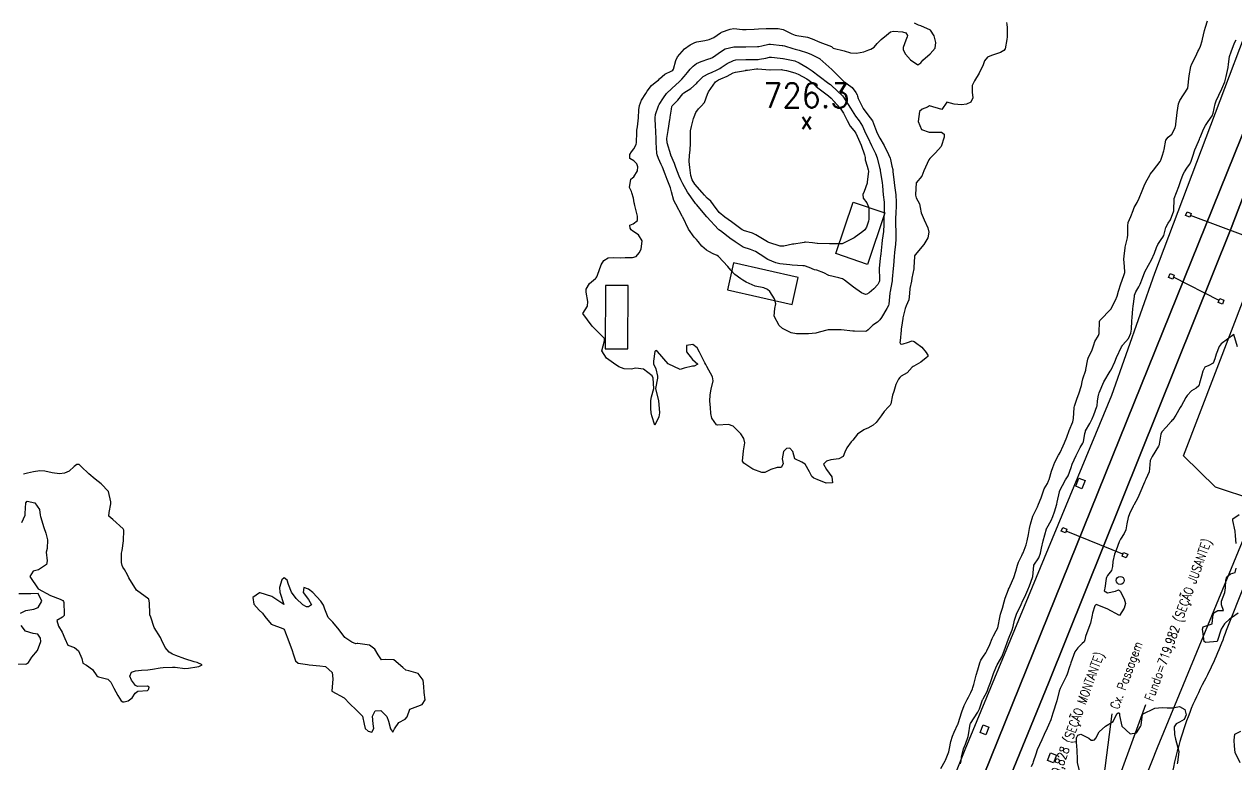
# Model space of a CAD drawing. Header units: metres. Extents: x 318500 to 325275, y 7408834 to 7428799.
# Drawn here: x 321446.4 to 321643.6, y 7415920.1 to 7416040.5 of the extents above; entities that cross this region are included whole.
import ezdxf
from ezdxf.enums import TextEntityAlignment as Align

# ---------------------------------------------------------------- set-up
doc = ezdxf.new("R2010")
doc.units = ezdxf.units.M
doc.header["$MEASUREMENT"] = 0
doc.linetypes.add('CONTINUO', pattern=[0])
for name, color, linetype in [('Armário', 45, 'Continuous'), ('Curvas de Nivel 1m', 11, 'Continuous'), ('Curvas de Nivel 5m', 15, 'Continuous'), ('Divisas', 45, 'Continuous'), ('Edificações', 30, 'Continuous'), ('Linha Férrea', 20, 'Continuous'), ('Pontos Cotados', 45, 'Continuous'), ('Postes', 20, 'Continuous'), ('Pórticos', 45, 'Continuous'), ('TEXTO', 45, 'Continuous'), ('Vias Primárias', 230, 'Continuous')]:
    doc.layers.add(name, color=color, linetype=linetype)
doc.styles.add('ROMANS', font='romans', dxfattribs={"height": 0.2})
doc.styles.add('Style-STANDARD', font='STANDARD.shx')

# ---------------------------------------------------------------- blocks, each defined once
blk = doc.blocks.new('ELVTXT_21')
at = {"layer": 'Pontos Cotados', "linetype": 'Continuous', "style": 'Style-STANDARD'}
for s, height, p in [('726.3', 4, (0, 4)), ('x', 3, (0, 0))]:
    blk.add_text(s, height=height, dxfattribs=at).set_placement(p, align=Align.MIDDLE_CENTER)

msp = doc.modelspace()

# ---------------------------------------------------------------- linework, layer by layer
at = {"layer": 'Armário'}
for points in [[(321618.04, 7415966.61), (321619.06, 7415966.21), (321618.52, 7415964.89), (321617.51, 7415965.28)], [(321602.46, 7415926.47), (321603.4, 7415926.09), (321602.88, 7415924.8), (321601.94, 7415925.18)], [(321613.43, 7415921.88), (321614.4, 7415921.49), (321613.9, 7415920.26), (321612.94, 7415920.65)]]:
    msp.add_lwpolyline(points, close=True, dxfattribs=at)
at = {"layer": 'Curvas de Nivel 1m', "flags": 128}
for points, elevation in [([(321606.23, 7416040.81), (321606.33, 7416040.48), (321606.38, 7416039.99), (321606.34, 7416038.48), (321606.32, 7416038.03), (321606.01, 7416036.49), (321605.84, 7416036.22), (321605.26, 7416035.93), (321603.83, 7416035.4), (321603.18, 7416035.17), (321602.69, 7416034.53), (321602.45, 7416033.89), (321601.79, 7416032.54), (321601.04, 7416031.28), (321600.66, 7416030.56), (321600.65, 7416029.45), (321600.76, 7416028.55), (321600.46, 7416027.83), (321599.72, 7416027.5), (321598.91, 7416027.39), (321597.72, 7416027.49), (321596.53, 7416027.81), (321595.71, 7416026.62), (321593.72, 7416027.24), (321593.37, 7416027.01), (321592.52, 7416026.67), (321592.09, 7416026.29), (321591.85, 7416024.68), (321592.39, 7416023.39), (321593.66, 7416022.92), (321593.95, 7416022.93), (321595.66, 7416022.92), (321596.11, 7416022.62), (321596.12, 7416022.15), (321595.63, 7416020.62), (321594.68, 7416019.57), (321593.78, 7416018.65), (321593.6, 7416018.42), (321592.8, 7416016.66), (321592.48, 7416015.76), (321591.55, 7416014.68), (321591.43, 7416012.77), (321591.43, 7416012.68), (321591.52, 7416012.27), (321592.09, 7416011.25), (321592.22, 7416010.67), (321592.36, 7416009.8), (321592.83, 7416008.66), (321593.45, 7416007.38), (321593.63, 7416006.65), (321593.43, 7416005.71), (321592.81, 7416004.66), (321591.39, 7416002.95), (321591.29, 7416002.78), (321591.27, 7416002.68), (321591.16, 7416000.88), (321591.14, 7416000.68), (321590.86, 7415999.17), (321590.77, 7415998.69), (321590.53, 7415997.48), (321590.45, 7415996.69), (321590.34, 7415995.65), (321589.94, 7415994.69), (321589.73, 7415994.24), (321589.39, 7415992.7), (321589.37, 7415992.59), (321589.25, 7415991.88), (321589.1, 7415990.84), (321589.08, 7415990.7), (321588.95, 7415988.95), (321588.91, 7415988.7), (321588.97, 7415988.47), (321589.2, 7415988.43), (321589.43, 7415988.47), (321590.16, 7415988.69), (321590.9, 7415988.99), (321591.2, 7415988.83), (321591.45, 7415988.68), (321592.46, 7415987.93), (321593.18, 7415987.05), (321593.35, 7415986.81), (321593.42, 7415986.65), (321593.43, 7415986.4), (321593.17, 7415986.18), (321592.33, 7415985.5), (321591.15, 7415984.85), (321591.03, 7415984.8), (321590.89, 7415984.68), (321590.06, 7415983.76), (321589.13, 7415983.21), (321588.86, 7415982.97), (321588.69, 7415982.71), (321588.22, 7415981.83), (321587.89, 7415980.72), (321587.7, 7415980.11), (321587.44, 7415978.72), (321587.31, 7415978.48), (321587.06, 7415978.24), (321586.35, 7415977.44), (321585.85, 7415976.75), (321585.03, 7415975.67), (321584.54, 7415975.25), (321583.66, 7415974.77), (321583.22, 7415974.57), (321583.02, 7415974.47), (321582.01, 7415973.79), (321581.23, 7415972.81), (321581.13, 7415972.67), (321580.99, 7415972.54), (321580.24, 7415971.55), (321579.95, 7415970.82), (321579.64, 7415970.14), (321578.95, 7415969.75), (321577.68, 7415969.58), (321576.95, 7415969.4), (321576.44, 7415968.87), (321576.93, 7415968.02), (321577.79, 7415966.85), (321577.92, 7415965.82), (321576.89, 7415965.81), (321575.42, 7415966.37), (321574.91, 7415966.6), (321574.58, 7415966.89), (321574.17, 7415967.65), (321573.48, 7415968.9), (321572.94, 7415969.19), (321571.79, 7415969.77), (321571.46, 7415970.93), (321570.97, 7415971.47), (321570.46, 7415971.45), (321569.95, 7415970.96), (321569.71, 7415969.73), (321569.89, 7415968.96), (321569.55, 7415968.34), (321568.93, 7415968.33), (321567.91, 7415968), (321566.92, 7415967.53), (321566.4, 7415967.51), (321564.93, 7415968.07), (321563.49, 7415969.04), (321563.3, 7415969.4), (321563.43, 7415971.04), (321563.65, 7415972.37), (321563.49, 7415973.04), (321563, 7415973.81), (321561.73, 7415975.06), (321561.02, 7415975.36), (321559.19, 7415975.26), (321559.02, 7415975.3), (321558.28, 7415976.36), (321558.11, 7415977.11), (321558.05, 7415978.12), (321557.98, 7415979.12), (321558.03, 7415980.17), (321558.2, 7415981.11), (321558.48, 7415982.47), (321558.4, 7415983.11), (321557.48, 7415984.79), (321557.28, 7415985.13), (321557.15, 7415985.36), (321556.29, 7415987.14), (321555.89, 7415987.85), (321555.19, 7415988.36), (321554.17, 7415988.19), (321554.16, 7415987.17), (321555.16, 7415985.91), (321555.99, 7415985.14), (321555.43, 7415984.86), (321555.15, 7415984.83), (321553.79, 7415984.52), (321553.14, 7415984.28), (321551.15, 7415985.21), (321549.44, 7415987.23), (321549.18, 7415987.4), (321548.98, 7415987.23), (321548.76, 7415985.63), (321548.8, 7415985.24), (321549.14, 7415984.43), (321549.46, 7415983.23), (321549.46, 7415982.88), (321549.1, 7415981.23), (321549.59, 7415979.22), (321549.67, 7415978.61), (321549.74, 7415977.22), (321549.65, 7415976.61), (321549.02, 7415975.23), (321548.53, 7415976.73), (321548.42, 7415977.24), (321548.34, 7415977.95), (321548.37, 7415979.24), (321548.48, 7415979.84), (321548.83, 7415981.23), (321548.75, 7415982.87), (321548.55, 7415983.24), (321547.14, 7415984.36), (321545.92, 7415984.5), (321545.14, 7415984.35), (321544.02, 7415984.42), (321543.14, 7415984.75), (321542.29, 7415985.32), (321541.16, 7415986.16), (321540.4, 7415987.35), (321540.81, 7415988.96), (321540.79, 7415989.35), (321539.22, 7415990.9), (321538.78, 7415991.37), (321537.26, 7415993.39), (321538.06, 7415994.6), (321538.07, 7415995.38), (321537.81, 7415996.88), (321537.85, 7415997.39), (321538.38, 7415998.32), (321539.34, 7415999.14), (321539.46, 7415999.24), (321539.55, 7415999.37), (321539.65, 7415999.68), (321540.28, 7416001.36), (321540.68, 7416002.04), (321541.38, 7416002.47), (321542.2, 7416002.51), (321543.38, 7416002.49), (321544.17, 7416002.52), (321545.38, 7416002.55), (321545.94, 7416002.72), (321546.47, 7416003.27), (321546.76, 7416003.91), (321546.92, 7416005.27), (321546.37, 7416006.21), (321545.44, 7416006.81), (321545.16, 7416007.02), (321545, 7416007.3), (321544.95, 7416007.79), (321545.45, 7416007.99), (321546.18, 7416008.56), (321546.16, 7416009.28), (321545.77, 7416011.01), (321545.7, 7416011.29), (321545.66, 7416011.45), (321545.51, 7416012.17), (321545.28, 7416013.06), (321545.18, 7416013.3), (321544.89, 7416013.94), (321545.08, 7416015.3), (321545.35, 7416015.5), (321545.56, 7416015.67), (321546.19, 7416016.66), (321546.26, 7416017.28), (321546.08, 7416017.78), (321545.59, 7416018.27), (321544.92, 7416018.63), (321544.94, 7416019.3), (321545.18, 7416019.72), (321545.61, 7416020.22), (321545.99, 7416020.92), (321546.04, 7416021.28), (321546.07, 7416022.87), (321546.1, 7416023.28), (321546.16, 7416023.78), (321546.32, 7416025.28), (321546.41, 7416026.57), (321546.52, 7416027.28), (321546.86, 7416028.13), (321547.52, 7416029.26), (321547.74, 7416029.61), (321548.47, 7416030.54), (321549.34, 7416031.24), (321549.59, 7416031.42), (321549.77, 7416031.61), (321550.62, 7416032.38), (321551.79, 7416032.91), (321551.96, 7416033.04), (321552.04, 7416033.21), (321552.4, 7416034.61), (321552.69, 7416035.2), (321553.83, 7416036.5), (321554.73, 7416037.17), (321555.49, 7416037.52), (321555.85, 7416037.63), (321557.12, 7416037.88), (321557.85, 7416038.02), (321558.61, 7416038.36), (321559.72, 7416039.1), (321559.8, 7416039.17), (321559.87, 7416039.23), (321561.24, 7416039.73), (321561.88, 7416039.79), (321563.29, 7416039.65), (321563.88, 7416039.64), (321565.18, 7416039.73), (321565.88, 7416039.74), (321567.1, 7416039.79), (321567.88, 7416039.83), (321569.06, 7416039.81), (321569.88, 7416039.66), (321571.32, 7416038.95), (321571.87, 7416038.73), (321572.12, 7416038.68), (321573.86, 7416038.4), (321574.63, 7416038.14), (321575.85, 7416037.6), (321577.76, 7416036.86), (321577.82, 7416036.84), (321577.84, 7416036.82), (321578.06, 7416036.64), (321579.83, 7416036.17), (321580.87, 7416035.86), (321581.83, 7416035.8), (321583.05, 7416036.01), (321583.84, 7416036.32), (321584.16, 7416036.45), (321584.69, 7416036.77), (321585.21, 7416037.4), (321585.86, 7416038), (321586.73, 7416038.75), (321587.34, 7416039.27), (321587.88, 7416039.38), (321589.3, 7416039.29), (321589.88, 7416039.11), (321590.12, 7416038.7), (321590.09, 7416038.48), (321589.86, 7416037.93), (321589.45, 7416036.71), (321589.45, 7416036.32), (321589.83, 7416035.66), (321590.64, 7416034.69), (321591.81, 7416033.91), (321592.28, 7416034.21), (321592.65, 7416034.67), (321593.83, 7416035.68), (321594.65, 7416036.64), (321594.77, 7416037.56), (321594.5, 7416038.64), (321593.88, 7416039.57), (321592.3, 7416040.26), (321591.9, 7416040.38), (321591.29, 7416040.69)], 722), ([(321595.54, 7415919.34), (321596.24, 7415920.59), (321596.3, 7415920.7), (321596.86, 7415922.04), (321596.98, 7415922.58), (321597.21, 7415923.71), (321597.48, 7415924.58), (321597.71, 7415925.23), (321598.34, 7415926.57), (321598.36, 7415926.59), (321598.38, 7415926.66), (321599, 7415928.56), (321599.37, 7415929.6), (321599.84, 7415930.55), (321600.05, 7415930.93), (321600.45, 7415931.71), (321600.7, 7415932.29), (321600.79, 7415932.54), (321600.92, 7415932.99), (321601.32, 7415934.53), (321601.6, 7415935.41), (321601.93, 7415936.52), (321602.08, 7415936.96), (321602.53, 7415937.64), (321602.87, 7415938.17), (321603.04, 7415938.5), (321603.52, 7415939.53), (321603.94, 7415940.5), (321604.13, 7415940.93), (321604.58, 7415941.73), (321604.83, 7415942.24), (321604.9, 7415942.49), (321605.17, 7415943.93), (321605.29, 7415944.48), (321605.59, 7415945.43), (321605.87, 7415946.47), (321606.04, 7415947.08), (321606.57, 7415948.46), (321606.6, 7415948.53), (321606.67, 7415948.7), (321607.22, 7415949.92), (321607.42, 7415950.45), (321607.75, 7415951.48), (321608.05, 7415952.44), (321608.23, 7415952.94), (321608.74, 7415954.02), (321608.88, 7415954.3), (321608.94, 7415954.43), (321609.44, 7415955.75), (321609.62, 7415956.42), (321609.81, 7415957.44), (321609.98, 7415958.42), (321610.13, 7415959.1), (321610.54, 7415960.41), (321610.62, 7415960.63), (321610.84, 7415961.05), (321611.3, 7415961.96), (321611.48, 7415962.4), (321611.88, 7415963.41), (321612.2, 7415964.39), (321612.38, 7415964.89), (321612.9, 7415965.72), (321613.11, 7415966.17), (321613.17, 7415966.38), (321613.57, 7415967.73), (321613.8, 7415968.37), (321614.11, 7415969.21), (321614.74, 7415970.36), (321614.83, 7415970.5), (321614.97, 7415970.76), (321615.47, 7415971.87), (321615.68, 7415972.35), (321616.05, 7415973.3), (321616.44, 7415974.34), (321617.03, 7415975.76), (321617.17, 7415976.33), (321617.28, 7415978.11), (321617.31, 7415978.33), (321617.77, 7415979.64), (321618.04, 7415980.32), (321618.48, 7415981.67), (321618.59, 7415982.31), (321618.65, 7415982.78), (321619.15, 7415984.17), (321619.18, 7415984.27), (321619.18, 7415984.3), (321619.5, 7415985.98), (321619.62, 7415986.3), (321620.16, 7415987.32), (321620.45, 7415988.29), (321620.62, 7415988.87), (321621.22, 7415989.85), (321621.33, 7415990.18), (321621.33, 7415990.28), (321621.39, 7415992.14), (321621.44, 7415992.28), (321623.28, 7415994.2), (321623.31, 7415994.25), (321623.98, 7415995.56), (321624.25, 7415996.24), (321624.49, 7415997.07), (321624.87, 7415998.23), (321625.35, 7415999.6), (321625.49, 7416000.09), (321625.51, 7416000.22), (321625.38, 7416001.76), (321625.33, 7416002.16), (321625.33, 7416002.22), (321625.4, 7416002.78), (321625.56, 7416004.07), (321625.59, 7416004.22), (321625.94, 7416005.71), (321625.99, 7416006.21), (321625.98, 7416007.69), (321626.08, 7416008.21), (321626.49, 7416009.21), (321626.87, 7416010.21), (321627.04, 7416010.67), (321627.51, 7416011.51), (321627.87, 7416012.19), (321628.35, 7416013.38), (321628.67, 7416014.18), (321628.95, 7416014.79), (321629.58, 7416015.96), (321629.65, 7416016.1), (321629.68, 7416016.17), (321630.19, 7416016.76), (321631.26, 7416018.15), (321631.38, 7416018.36), (321631.61, 7416019.03), (321631.86, 7416019.91), (321631.89, 7416020.14), (321632.18, 7416021.61), (321632.57, 7416022.13), (321633.16, 7416022.63), (321633.68, 7416023.62), (321633.81, 7416024.12), (321633.82, 7416024.26), (321634.01, 7416026.12), (321634.27, 7416027.57), (321634.49, 7416028.11), (321635.76, 7416030.09), (321636.01, 7416032.09), (321636.26, 7416033.64), (321636.41, 7416034.08), (321637.07, 7416035.31), (321637.42, 7416036.07), (321637.57, 7416036.34), (321637.85, 7416036.94), (321638.11, 7416037.82), (321638.16, 7416038.06), (321638.46, 7416039.49), (321638.64, 7416040.05), (321638.95, 7416041.09)], 722), ([(321598.75, 7415920.1), (321598.86, 7415920.56), (321598.92, 7415921.18), (321599.25, 7415922.56), (321599.56, 7415923.32), (321600.02, 7415924.54), (321600.08, 7415924.82), (321600.34, 7415926.54), (321600.38, 7415926.68), (321601.57, 7415928.52), (321601.86, 7415929.06), (321602.36, 7415930.51), (321602.38, 7415930.56), (321602.43, 7415930.68), (321603.08, 7415931.88), (321603.32, 7415932.5), (321603.62, 7415933.35), (321604.03, 7415934.49), (321604.15, 7415934.83), (321604.5, 7415935.71), (321604.75, 7415936.24), (321604.88, 7415936.48), (321605.47, 7415937.53), (321605.86, 7415938.47), (321606.56, 7415940.46), (321607.15, 7415941.89), (321607.32, 7415942.45), (321607.57, 7415943.48), (321607.89, 7415944.44), (321608.64, 7415946.04), (321608.76, 7415946.31), (321608.8, 7415946.43), (321609.39, 7415947.69), (321609.72, 7415948.42), (321610, 7415949.1), (321610.48, 7415950.41), (321610.52, 7415950.6), (321610.7, 7415952.41), (321610.7, 7415952.43), (321610.72, 7415952.46), (321611.5, 7415953.63), (321611.79, 7415954.39), (321611.96, 7415955.2), (321612.21, 7415956.39), (321612.76, 7415958.34), (321612.77, 7415958.38), (321612.78, 7415958.4), (321612.8, 7415958.45), (321613.5, 7415959.7), (321613.79, 7415960.37), (321614.06, 7415961.14), (321614.44, 7415962.36), (321614.52, 7415962.7), (321614.86, 7415964.36), (321614.86, 7415964.38), (321614.88, 7415964.48), (321615.88, 7415966.35), (321616.27, 7415966.99), (321616.76, 7415968.33), (321616.95, 7415968.91), (321617.59, 7415970.32), (321618.25, 7415971.58), (321618.66, 7415972.3), (321618.76, 7415972.54), (321619.01, 7415973.87), (321619.09, 7415974.22), (321619.13, 7415974.3), (321619.8, 7415975.53), (321620.17, 7415976.29), (321620.44, 7415976.9), (321620.97, 7415978.28), (321620.99, 7415978.37), (321621.08, 7415979.15), (321621.23, 7415980.15), (321621.26, 7415980.28), (321621.34, 7415980.51), (321622.1, 7415982.27), (321623.15, 7415984.03), (321623.29, 7415984.25), (321623.89, 7415985.52), (321624.18, 7415986.23), (321624.98, 7415987.99), (321625.11, 7415988.22), (321625.21, 7415988.34), (321626.11, 7415989.32), (321626.49, 7415990.21), (321626.58, 7415990.87), (321626.65, 7415992.21), (321626.68, 7415992.79), (321626.81, 7415994.2), (321626.87, 7415994.62), (321627.06, 7415996.2), (321627.1, 7415996.42), (321627.32, 7415996.96), (321627.78, 7415997.74), (321628.01, 7415998.19), (321628.39, 7415999.15), (321628.77, 7416000.18), (321629.38, 7416001.31), (321629.87, 7416002.16), (321630.32, 7416003.24), (321630.66, 7416004.15), (321630.91, 7416004.67), (321631.44, 7416005.48), (321631.72, 7416005.86), (321631.85, 7416006.14), (321632.18, 7416007.41), (321632.57, 7416008.13), (321632.92, 7416008.69), (321633.5, 7416010.12), (321633.53, 7416012.12), (321634.28, 7416014.11), (321634.62, 7416015.05), (321635.01, 7416016.1), (321635.22, 7416016.47), (321635.59, 7416017.06), (321636.02, 7416017.67), (321636.27, 7416018.08), (321636.58, 7416019.04), (321636.93, 7416020.07), (321637.13, 7416020.57), (321637.66, 7416021.81), (321637.73, 7416021.99), (321637.76, 7416022.06), (321638.3, 7416023.43), (321638.62, 7416024.05), (321639.06, 7416024.68), (321639.71, 7416025.61), (321639.88, 7416026.04), (321640.2, 7416027.56), (321640.37, 7416028.03), (321640.84, 7416028.94), (321641.32, 7416030.02), (321641.78, 7416031.16), (321642.03, 7416032.01), (321642.33, 7416033.49), (321642.38, 7416034), (321642.57, 7416035.27), (321642.81, 7416036), (321643.37, 7416037.5), (321643.62, 7416037.99)], 723), ([(321643.86, 7415987.97), (321643.23, 7415989.98), (321643.23, 7415989.98), (321641.21, 7415988.48), (321640.87, 7415988.02), (321640.4, 7415986.82), (321640.18, 7415986.02), (321639.88, 7415985.32), (321639.16, 7415984.97), (321638.53, 7415984.68), (321638.2, 7415984.05), (321637.97, 7415983.22), (321637.69, 7415982.05), (321637.54, 7415981.64), (321637.12, 7415981.27), (321636.35, 7415980.83), (321635.66, 7415980.08), (321635.45, 7415979.73), (321635.08, 7415979.06), (321634.72, 7415978.45), (321634.52, 7415978.1), (321633.81, 7415976.86), (321633.3, 7415976.12), (321633.18, 7415975.99), (321633.05, 7415975.84), (321632.24, 7415974.92), (321631.56, 7415974.13), (321631.39, 7415973.76), (321631.1, 7415972.14), (321631.08, 7415972.05), (321630.99, 7415971.83), (321629.96, 7415970.16), (321629.66, 7415969.46), (321629.51, 7415968.16), (321629.45, 7415967.64), (321628.91, 7415966.43), (321628.83, 7415966.25), (321628.8, 7415966.17), (321628.72, 7415965.98), (321627.95, 7415964.18), (321627.63, 7415963.43), (321626.96, 7415962.2), (321626.92, 7415962.14), (321626.86, 7415962.03), (321626.26, 7415960.79), (321626.05, 7415960.21), (321625.85, 7415959.18), (321625.65, 7415958.21), (321625.43, 7415957.59), (321624.79, 7415956.66), (321624.65, 7415956.35), (321624.61, 7415956.22), (321624.12, 7415954.87), (321623.85, 7415954.23), (321623.56, 7415953.06), (321623.5, 7415952.24), (321623.36, 7415951.6), (321622.71, 7415950.74), (321622.51, 7415950.44), (321622.46, 7415950.25), (321622.24, 7415948.69), (321622.17, 7415948.26), (321622.67, 7415947.92), (321623.98, 7415948.23), (321624.46, 7415948.44), (321624.67, 7415948.33), (321624.77, 7415948.22), (321625.38, 7415946.94), (321625.61, 7415946.21), (321625.41, 7415945.43), (321624.62, 7415944.22), (321622.64, 7415945.35), (321620.87, 7415946.04), (321620.64, 7415945.82), (321620.27, 7415944.63), (321620.19, 7415944.28), (321619.9, 7415942.98), (321619.65, 7415942.28), (321619.09, 7415940.81), (321619, 7415940.29), (321618.88, 7415939.98), (321618.56, 7415939.7), (321617.86, 7415939), (321617.38, 7415938.32), (321616.72, 7415936.54), (321616.66, 7415936.33), (321616.51, 7415935.91), (321616.11, 7415934.72), (321615.95, 7415934.34), (321615.46, 7415933.35), (321614.98, 7415932.34), (321614.85, 7415931.95), (321614.43, 7415930.35), (321613.77, 7415928.36), (321613.47, 7415927.28), (321613.1, 7415926.37), (321612.86, 7415925.89), (321612.36, 7415924.88), (321612.23, 7415924.5), (321612.18, 7415924.38), (321611.98, 7415924.02), (321611.25, 7415922.4), (321611.03, 7415921.69), (321610.61, 7415920.41), (321610.51, 7415920.19), (321610.29, 7415919.59)], 723), ([(321445.98, 7415959.4), (321446.5, 7415960.59), (321446.52, 7415960.88), (321446.59, 7415962.59), (321446.83, 7415962.86), (321448.07, 7415962.58), (321448.81, 7415961.51), (321448.94, 7415960.57), (321448.98, 7415960.38), (321449.55, 7415958.56), (321449.86, 7415957.65), (321450.16, 7415956.55), (321450.1, 7415955.18), (321449.92, 7415954.55), (321450.08, 7415953.17), (321449.96, 7415952.55), (321448.68, 7415951.69), (321447.78, 7415951.48), (321447.27, 7415950.58), (321448.64, 7415948.57), (321450.62, 7415947.51), (321452.21, 7415946.92), (321452.61, 7415946.67), (321452.73, 7415946.51), (321452.78, 7415946.34), (321452.87, 7415944.51), (321452.86, 7415944.23), (321452.58, 7415943.95), (321451.68, 7415943.41), (321451.94, 7415942.52), (321452.54, 7415941.51), (321452.94, 7415940.5), (321453.43, 7415939.41), (321454.52, 7415939.04), (321455.18, 7415938.47), (321455.71, 7415937.25), (321455.9, 7415936.47), (321456.48, 7415936.14), (321457.49, 7415935.47), (321458.18, 7415934.43), (321458.31, 7415934.29), (321458.45, 7415934.26), (321459.94, 7415933.9), (321460.44, 7415933.42), (321460.95, 7415932.39), (321461.57, 7415931.23), (321462.12, 7415930.38), (321462.4, 7415930.2), (321462.6, 7415930.17), (321463.29, 7415930.37), (321463.94, 7415930.82), (321464.42, 7415931.61), (321464.85, 7415931.92), (321466.43, 7415932.03), (321466.57, 7415932.18), (321466.64, 7415932.32), (321466.68, 7415932.56), (321466.43, 7415932.73), (321464.79, 7415932.7), (321464.44, 7415932.87), (321463.8, 7415933.72), (321463.53, 7415934.36), (321463.81, 7415935.01), (321464.46, 7415935.26), (321465.45, 7415935.36), (321466.47, 7415935.42), (321467.25, 7415935.53), (321468.47, 7415935.73), (321468.98, 7415935.78), (321470.47, 7415935.86), (321470.91, 7415935.82), (321472.47, 7415935.61), (321473.07, 7415935.65), (321474.47, 7415935.88), (321474.77, 7415935.92), (321475.32, 7415936.21), (321474.49, 7415936.57), (321474.03, 7415936.69), (321472.49, 7415937.19), (321471.01, 7415937.76), (321470.51, 7415937.94), (321469.94, 7415938.28), (321469.28, 7415939.05), (321468.72, 7415940.3), (321468.54, 7415940.66), (321467.49, 7415942.32), (321466.94, 7415943.97), (321466.79, 7415944.33), (321466.77, 7415944.5), (321466.76, 7415946.33), (321466.62, 7415946.88), (321464.64, 7415948.35), (321463.4, 7415950.37), (321463.16, 7415950.86), (321462.68, 7415951.74), (321462.4, 7415952.1), (321462.27, 7415952.39), (321462.21, 7415952.88), (321462.18, 7415954.39), (321462.28, 7415954.83), (321462.53, 7415956.38), (321462.54, 7415958.15), (321462.45, 7415958.38), (321460.79, 7415959.85), (321460.12, 7415960.42), (321460.2, 7415961.03), (321460.44, 7415962.41), (321460.47, 7415962.78), (321460.05, 7415964.42), (321458.87, 7415965.69), (321457.92, 7415966.44), (321456.89, 7415967.29), (321455.61, 7415968.48), (321455.28, 7415968.85), (321454.91, 7415968.81), (321454.5, 7415968.49), (321453.66, 7415967.74), (321452.89, 7415967.4), (321452.09, 7415967.32), (321450.89, 7415967.49), (321449.71, 7415967.75), (321448.9, 7415967.81), (321447.85, 7415967.63), (321446.89, 7415967.41), (321446.24, 7415967.25)], 721), ([(321643.66, 7415955.97), (321643.55, 7415957.22), (321643.48, 7415957.97), (321643.07, 7415959.74), (321643.08, 7415959.98), (321644.12, 7415960.69)], 723), ([(321643.96, 7415944.64), (321643.04, 7415943.98), (321642.79, 7415943.81), (321642.62, 7415943.69), (321641.73, 7415942.87), (321641.21, 7415942), (321640.57, 7415940.01), (321638.72, 7415939.87), (321638.57, 7415939.93), (321638.45, 7415940.03), (321638.19, 7415941.65), (321638.16, 7415942.04), (321638.26, 7415942.38), (321638.6, 7415942.52), (321639.71, 7415942.91), (321639.84, 7415944.02), (321639.99, 7415944.66), (321640.64, 7415945.05), (321641.59, 7415945.04), (321641.23, 7415946), (321641.26, 7415946.6), (321641.79, 7415947.99), (321641.92, 7415948.75), (321641.95, 7415949.99), (321642.13, 7415950.56), (321642.72, 7415951.03), (321643.46, 7415951.23), (321643.62, 7415951.97)], 723), ([(321445.76, 7415944.6), (321446.59, 7415945.07), (321447.89, 7415945.29), (321448.6, 7415945.54), (321449.21, 7415946.56), (321448.63, 7415947.84), (321447.43, 7415947.78), (321446.63, 7415947.78), (321445.46, 7415947.77)], 721), ([(321444.69, 7415936.4), (321446.48, 7415936.33), (321446.71, 7415936.36), (321447.02, 7415936.58), (321447.59, 7415937.47), (321448.51, 7415938.56), (321449.08, 7415940), (321449.02, 7415940.56), (321448.54, 7415941.21), (321447.78, 7415941.33), (321446.55, 7415941.69), (321445.86, 7415942.6)], 721), ([(321618.27, 7415918.3), (321617.8, 7415920.31), (321617.79, 7415920.82), (321617.78, 7415922.31), (321617.65, 7415923.62), (321617.65, 7415924.31), (321617.88, 7415924.78), (321618.36, 7415924.94), (321619.63, 7415924.28), (321620.01, 7415923.94), (321620.35, 7415923.93), (321620.6, 7415924.02), (321620.78, 7415924.27), (321621.35, 7415925.28), (321622.38, 7415926.25), (321623.64, 7415926.99), (321624.19, 7415928.22), (321624.41, 7415928.38), (321624.59, 7415928.4), (321624.66, 7415928.22), (321624.63, 7415927.99), (321625.04, 7415926.21), (321626.36, 7415925), (321627.39, 7415925.16), (321628.09, 7415926.17), (321628.16, 7415926.4), (321628.41, 7415928.17), (321630.42, 7415929.15), (321631.57, 7415929.27), (321632.42, 7415929.19), (321633.3, 7415929.22), (321634.42, 7415929.45), (321635.29, 7415928.95), (321635.47, 7415928.07), (321635.18, 7415927.3), (321634.39, 7415926.86), (321633.87, 7415926.61), (321633.53, 7415926.1), (321633.6, 7415924.86), (321633.77, 7415924.1), (321634.33, 7415922.09), (321634.06, 7415920.33), (321634.04, 7415920.09)], 723), ([(321644.3, 7415920.26), (321643.47, 7415921.96), (321643.35, 7415922.97), (321643.32, 7415923.97), (321643.41, 7415924.92), (321644.37, 7415925.4)], 723)]:
    msp.add_lwpolyline(points, dxfattribs=dict(at, elevation=elevation))
for points, elevation in [([(321569.84, 7416037.05), (321570.13, 7416036.97), (321571.47, 7416036.57), (321571.84, 7416036.47), (321572.5, 7416036.27), (321573.83, 7416035.87), (321574.51, 7416035.6), (321575.82, 7416034.92), (321575.84, 7416034.91), (321575.87, 7416034.89), (321577.79, 7416033.16), (321578.1, 7416032.86), (321579.77, 7416031.21), (321580.33, 7416030.83), (321581.15, 7416030.22), (321581.75, 7416029.4), (321581.95, 7416029.01), (321582, 7416028.81), (321582.1, 7416028.44), (321582.92, 7416026.79), (321583.69, 7416025.77), (321584.46, 7416024.77), (321584.94, 7416023.5), (321585.21, 7416022.76), (321585.65, 7416021.96), (321586.34, 7416020.75), (321587.06, 7416019.28), (321587.3, 7416018.73), (321587.37, 7416018.51), (321587.59, 7416017.41), (321587.72, 7416016.87), (321587.74, 7416016.73), (321587.75, 7416016.55), (321587.94, 7416014.72), (321588, 7416014.27), (321588.24, 7416012.72), (321588.31, 7416011.52), (321588.3, 7416010.72), (321588.26, 7416009.95), (321588.18, 7416008.72), (321588.19, 7416007.98), (321588.24, 7416006.72), (321588.23, 7416005.52), (321588.19, 7416004.72), (321588.04, 7416003.36), (321587.96, 7416002.72), (321587.85, 7416001.21), (321587.81, 7416000.72), (321587.64, 7415999.03), (321587.62, 7415998.73), (321587.59, 7415998.48), (321587.31, 7415996.98), (321587.27, 7415996.77), (321587.27, 7415996.73), (321587.1, 7415994.91), (321587.05, 7415994.73), (321586.77, 7415994.24), (321585.92, 7415992.75), (321585.64, 7415992.37), (321585.25, 7415992.03), (321584.51, 7415991.5), (321583.71, 7415990.78), (321583.44, 7415990.56), (321583.23, 7415990.5), (321581.49, 7415990.54), (321581.23, 7415990.55), (321579.33, 7415990.74), (321579.23, 7415990.74), (321577.35, 7415990.74), (321577.23, 7415990.73), (321575.75, 7415990.36), (321575.22, 7415990.21), (321574.04, 7415990.08), (321573.22, 7415990.09), (321572.04, 7415990.11), (321571.22, 7415990.26), (321569.79, 7415990.96), (321569.24, 7415991.44), (321568.45, 7415992.98), (321568.52, 7415994.23), (321568.7, 7415994.98), (321568.47, 7415995.81), (321567.71, 7415996.99), (321567.32, 7415997.35), (321566.73, 7415997.59), (321565.32, 7415997.88), (321563.87, 7415998.51), (321563.34, 7415998.85), (321563, 7415999.06), (321562.02, 7415999.75), (321561.35, 7416000.49), (321560.88, 7416001.08), (321559.38, 7416002.67), (321559.13, 7416002.84), (321558.48, 7416003.11), (321557.77, 7416003.5), (321557.4, 7416003.75), (321556.67, 7416004.4), (321556.06, 7416005.15), (321555.76, 7416005.49), (321555.43, 7416005.82), (321554.46, 7416007.17), (321553.56, 7416009.09), (321553.52, 7416009.18), (321553.47, 7416009.28), (321552.41, 7416011.2), (321552.12, 7416011.82), (321551.74, 7416013.21), (321551.53, 7416013.9), (321551.02, 7416015.22), (321550.7, 7416016.08), (321550.24, 7416017.23), (321550.04, 7416017.69), (321549.59, 7416018.67), (321549.36, 7416019.24), (321549.31, 7416019.54), (321549.23, 7416021.24), (321549.22, 7416021.66), (321549.15, 7416023.25), (321549.12, 7416023.79), (321549.04, 7416025.25), (321549.1, 7416025.83), (321549.6, 7416027.24), (321549.64, 7416027.31), (321549.71, 7416027.42), (321550.42, 7416028.54), (321550.92, 7416029.22), (321551.75, 7416030.06), (321553.04, 7416031.19), (321553.4, 7416031.55), (321553.77, 7416032.01), (321554.31, 7416032.65), (321554.76, 7416033.17), (321555.25, 7416033.71), (321555.8, 7416034.1), (321556.54, 7416034.42), (321557.82, 7416034.86), (321558.01, 7416034.94), (321558.37, 7416035.12), (321559.83, 7416036.12), (321560.45, 7416036.48), (321561.84, 7416036.82), (321563.62, 7416036.84), (321563.84, 7416036.84), (321565.7, 7416036.89), (321565.84, 7416036.9), (321565.95, 7416036.91), (321566.41, 7416037.01), (321567.57, 7416037.27), (321567.84, 7416037.28), (321569.74, 7416037.07)], 723), ([(321567.68, 7416035.14), (321567.82, 7416035.16), (321567.98, 7416035.15), (321569.43, 7416034.98), (321569.82, 7416034.93), (321569.87, 7416034.92), (321571.81, 7416034.53), (321572.49, 7416034.25), (321573.8, 7416033.46), (321574.59, 7416032.91), (321575.78, 7416032.04), (321577.34, 7416030.87), (321577.58, 7416030.69), (321577.76, 7416030.54), (321579.55, 7416028.84), (321579.74, 7416028.61), (321580.86, 7416026.82), (321581.69, 7416025.54), (321582.25, 7416024.8), (321582.81, 7416023.93), (321583.32, 7416022.79), (321583.65, 7416022.05), (321584.3, 7416020.77), (321584.92, 7416019.45), (321585.18, 7416018.76), (321585.58, 7416017.2), (321585.66, 7416016.84), (321585.68, 7416016.76), (321585.7, 7416016.64), (321586.02, 7416014.75), (321586.08, 7416014.21), (321586.19, 7416012.75), (321586.32, 7416011.56), (321586.35, 7416010.75), (321586.31, 7416009.93), (321586.29, 7416008.75), (321586.29, 7416007.92), (321586.21, 7416006.75), (321586.01, 7416005.33), (321585.93, 7416004.75), (321585.77, 7416003.13), (321585.74, 7416002.75), (321585.7, 7416002.44), (321585.52, 7416000.76), (321585.58, 7415999), (321585.58, 7415998.76), (321585.53, 7415998.56), (321585.33, 7415998.14), (321584.66, 7415997.42), (321583.87, 7415996.77), (321583.54, 7415996.55), (321583.31, 7415996.52), (321582.64, 7415996.79), (321581.32, 7415997.73), (321579.87, 7415998.83), (321579.54, 7415999.04), (321579.34, 7415999.13), (321578.97, 7415999.22), (321577.35, 7415999.58), (321576.49, 7416000.01), (321575.36, 7416000.47), (321575.02, 7416000.55), (321574.13, 7416000.91), (321573.36, 7416001.15), (321573.11, 7416001.18), (321571.37, 7416001.3), (321570.99, 7416001.32), (321569.37, 7416001.5), (321568.69, 7416001.66), (321567.38, 7416002.2), (321566.16, 7416003.01), (321565.4, 7416003.5), (321564.6, 7416003.84), (321563.41, 7416004.23), (321562.1, 7416005.07), (321561.7, 7416005.35), (321561.42, 7416005.54), (321559.68, 7416006.86), (321559.44, 7416007.02), (321559.4, 7416007.06), (321559.36, 7416007.1), (321557.47, 7416009.13), (321555.77, 7416011.16), (321555.65, 7416011.31), (321555.5, 7416011.49), (321554.31, 7416013.17), (321553.54, 7416014.52), (321553.23, 7416015.18), (321552.99, 7416015.76), (321552.42, 7416017.2), (321552.19, 7416017.81), (321551.62, 7416019.21), (321551.6, 7416019.26), (321551.01, 7416021.22), (321550.96, 7416021.9), (321551.19, 7416023.22), (321551.46, 7416024.99), (321551.48, 7416025.21), (321551.51, 7416025.39), (321551.7, 7416026.69), (321551.78, 7416027.14), (321551.82, 7416027.21), (321552.76, 7416028.15), (321553.56, 7416029.18), (321553.74, 7416029.34), (321554.86, 7416030.05), (321555.76, 7416030.88), (321555.99, 7416031.16), (321556.89, 7416032.02), (321557.78, 7416032.48), (321558.23, 7416032.67), (321559.15, 7416033.11), (321559.57, 7416033.33), (321559.8, 7416033.46), (321560.79, 7416034.1), (321561.81, 7416034.62), (321562.18, 7416034.71), (321563.82, 7416034.78), (321564.07, 7416034.79), (321565.82, 7416034.79), (321566.03, 7416034.81), (321567.09, 7416035.01)], 724), ([(321489.17, 7415950.02), (321488.67, 7415950.36), (321488.28, 7415950.04), (321487.9, 7415948.79), (321487.95, 7415948.04), (321488.61, 7415946.03), (321486.63, 7415947.34), (321484.78, 7415947.94), (321484.64, 7415947.93), (321483.56, 7415947.16), (321483.72, 7415946.1), (321484.6, 7415945.09), (321485.16, 7415944.65), (321485.51, 7415944.08), (321486.57, 7415942.85), (321488.45, 7415942.14), (321488.56, 7415942.1), (321488.63, 7415942.03), (321488.7, 7415941.88), (321489.45, 7415940.02), (321489.98, 7415938.55), (321490.11, 7415938.01), (321490.49, 7415936.87), (321490.97, 7415936.49), (321492.48, 7415936.25), (321492.74, 7415936.23), (321494.48, 7415936.07), (321495.38, 7415935.94), (321496.47, 7415934.96), (321496.58, 7415933.93), (321496.43, 7415931.93), (321498.41, 7415930.85), (321499.35, 7415929.89), (321500.39, 7415928.89), (321501.4, 7415927.86), (321501.67, 7415926.55), (321501.84, 7415925.86), (321502.34, 7415925.39), (321502.92, 7415925.26), (321503.24, 7415925.84), (321503.13, 7415926.61), (321503.02, 7415927.84), (321503.47, 7415928.75), (321504.38, 7415928.79), (321505.36, 7415927.81), (321505.63, 7415927.06), (321505.99, 7415925.8), (321506.34, 7415925.23), (321506.54, 7415925.6), (321506.6, 7415925.79), (321507.34, 7415926.8), (321508.37, 7415927.37), (321508.7, 7415927.77), (321509.14, 7415929), (321510.4, 7415929.48), (321511.12, 7415929.73), (321511.61, 7415930.52), (321511.43, 7415931.72), (321511.38, 7415932.67), (321511.27, 7415933.73), (321510.47, 7415934.83), (321508.98, 7415935.25), (321508.47, 7415935.34), (321507.97, 7415935.78), (321506.5, 7415937.02), (321505.2, 7415937.11), (321504.5, 7415937.01), (321503.94, 7415937.83), (321503.45, 7415938.77), (321502.53, 7415939.44), (321500.68, 7415939.71), (321500.53, 7415939.69), (321500.31, 7415939.65), (321499.66, 7415939.88), (321498.54, 7415940.68), (321497.61, 7415941.91), (321496.58, 7415943.18), (321495.84, 7415943.94), (321495.27, 7415945.28), (321495.09, 7415945.95), (321494.62, 7415946.58), (321493.33, 7415947.97), (321492.65, 7415948.55), (321491.84, 7415948.81), (321491.74, 7415947.99), (321492.62, 7415946.84), (321493.11, 7415945.97), (321492.61, 7415945.65), (321492.28, 7415945.66), (321491.71, 7415945.99), (321490.62, 7415947.01), (321489.86, 7415948.02), (321489.39, 7415949.29)], 721)]:
    msp.add_lwpolyline(points, close=True, dxfattribs=dict(at, elevation=elevation))
at = {"layer": 'Curvas de Nivel 5m', "elevation": 725, "flags": 128}
msp.add_lwpolyline([(321583.76, 7416016.59), (321583.58, 7416014.78), (321583.58, 7416014.75), (321583.55, 7416014.63), (321583.06, 7416013.26), (321582.89, 7416012.79), (321582.9, 7416012.18), (321583.51, 7416011.46), (321583.8, 7416010.78), (321583.85, 7416010.42), (321583.84, 7416008.78), (321583.8, 7416008.45), (321583.45, 7416007.48), (321583.18, 7416007.05), (321582.89, 7416006.79), (321581.43, 7416005.72), (321579.69, 7416004.84), (321579.5, 7416004.76), (321579.42, 7416004.74), (321577.51, 7416004.77), (321577.42, 7416004.77), (321575.48, 7416004.83), (321575.42, 7416004.83), (321574.68, 7416004.9), (321573.54, 7416005.04), (321573.42, 7416005.02), (321573.34, 7416005), (321573.01, 7416004.92), (321571.63, 7416004.73), (321571.42, 7416004.69), (321569.98, 7416004.4), (321569.41, 7416004.39), (321567.56, 7416005), (321567.46, 7416005.04), (321567.42, 7416005.06), (321567.32, 7416005.1), (321565.43, 7416006.2), (321564.89, 7416006.48), (321563.44, 7416006.94), (321563.36, 7416006.97), (321563.23, 7416007.05), (321561.46, 7416008.32), (321560.39, 7416009.09), (321559.48, 7416009.88), (321558.54, 7416011.11), (321558.11, 7416011.72), (321557.51, 7416012.22), (321557.07, 7416012.69), (321556.69, 7416013.14), (321555.54, 7416014.46), (321555.09, 7416015.16), (321554.86, 7416015.87), (321554.71, 7416017.17), (321554.59, 7416018.17), (321554.66, 7416019.17), (321554.77, 7416020.02), (321554.79, 7416021.17), (321554.81, 7416022), (321554.82, 7416023.17), (321554.95, 7416023.88), (321555.29, 7416025.16), (321555.38, 7416025.46), (321555.69, 7416026.14), (321556.11, 7416026.74), (321556.57, 7416027.15), (321557.09, 7416027.77), (321557.59, 7416029.13), (321557.74, 7416029.48), (321558.89, 7416031.11), (321559.39, 7416031.48), (321559.77, 7416031.64), (321560.8, 7416032.06), (321561.78, 7416032.59), (321562.14, 7416032.72), (321563.79, 7416032.99), (321563.83, 7416033.01), (321564.09, 7416033.05), (321565.58, 7416033.24), (321565.79, 7416033.24), (321567.7, 7416033.1), (321567.79, 7416033.09), (321569.64, 7416033.13), (321569.79, 7416033.11), (321570.41, 7416032.96), (321571.78, 7416032.58), (321572.35, 7416032.37), (321573.77, 7416031.62), (321574.72, 7416030.91), (321575.25, 7416030.4), (321575.75, 7416029.98), (321576.38, 7416029.52), (321577.28, 7416028.87), (321577.73, 7416028.47), (321579.15, 7416026.85), (321579.7, 7416026.05), (321580.31, 7416024.83), (321580.79, 7416023.94), (321581.66, 7416022.86), (321581.68, 7416022.83), (321581.69, 7416022.81), (321581.72, 7416022.75), (321582.57, 7416020.8), (321583.16, 7416019.23), (321583.23, 7416018.79), (321583.26, 7416018.45), (321583.59, 7416017.43), (321583.75, 7416016.78)], close=True, dxfattribs=at)
at = {"layer": 'Divisas'}
for points in [[(321577.51, 7415867.24), (321599.52, 7415922.42), (321623.42, 7415980.11), (321630.41, 7416000), (321656.37, 7416068.75), (321672.44, 7416111.32), (321684.5, 7416149.93), (321700.14, 7416202.5), (321717.63, 7416256.69), (321724.64, 7416283.41), (321728.79, 7416297.01), (321732.38, 7416307.07), (321743.81, 7416343.7), (321758.56, 7416391.66), (321762.28, 7416402.91), (321767, 7416418.07)], [(321646.51, 7415963.08), (321640.25, 7415965.12), (321635.04, 7415970.22), (321650.43, 7416010.24)], [(321488.09, 7415582.29), (321506.3, 7415621.27), (321510.04, 7415630.81), (321522.49, 7415650.94), (321515.48, 7415653.98), (321526.86, 7415687.09), (321537.68, 7415713.9), (321554.49, 7415754.61), (321564.11, 7415776.75), (321565.44, 7415780.95), (321573.01, 7415779.48), (321580.04, 7415804.44), (321585.71, 7415817.39), (321588.02, 7415816.38), (321593.47, 7415831.32), (321617.35, 7415888.74), (321630.81, 7415922.75), (321645.06, 7415957.21)]]:
    msp.add_lwpolyline(points, dxfattribs=at)
at = {"layer": 'Edificações'}
for points in [[(321578.45, 7416003.17), (321581.3, 7416011.54), (321586.46, 7416009.79), (321583.61, 7416001.42)], [(321561.83, 7416001.69), (321560.82, 7415997.28), (321571.34, 7415994.87), (321572.35, 7415999.29)], [(321544.59, 7415987.65), (321544.68, 7415997.97), (321540.98, 7415998), (321540.9, 7415987.68)]]:
    msp.add_lwpolyline(points, close=True, dxfattribs=at)
at = {"layer": 'Linha Férrea'}
for points in [[(321798.98, 7416497.54), (321750.6, 7416346.47), (321714.59, 7416233.7, -0.00337), (321686.79, 7416141.75, -0.016343), (321644.52, 7416022.17), (321593.15, 7415895.01), (321566.16, 7415829.01), (321499.47, 7415659.97), (321478.31, 7415606.63, -0.011032), (321468.49, 7415582.4, -0.032105), (321431.57, 7415506.43, -0.070178), (321348.3, 7415399.17, -0.037465), (321276, 7415340.1), (321204.93, 7415290.01, 0.010464), (321181.81, 7415273.24, 0.025562), (321124.04, 7415226.54, 0.050883), (321044.53, 7415137.19, 0.026975), (320996.91, 7415059.89), (320959.85, 7414991.08)], [(321468.49, 7415582.4, 0.011032), (321478.31, 7415606.63), (321499.47, 7415659.97), (321566.16, 7415829.01), (321593.15, 7415895.01), (321644.52, 7416022.17, 0.016343), (321686.79, 7416141.75, 0.00337), (321714.59, 7416233.7), (321750.6, 7416346.47), (321798.98, 7416497.54)], [(321802, 7416472.12, -0.01056), (321778.56, 7416402.79, 0.003825), (321753.43, 7416335.23, 0.009891), (321732, 7416274.98), (321714.19, 7416219.51, -0.023962), (321655.04, 7416039.28), (321642.82, 7416007.3), (321613.08, 7415933.23), (321568.99, 7415825.44), (321540.97, 7415754.45), (321517.66, 7415694.41), (321499.44, 7415649.2), (321470.31, 7415575.88, -0.021199), (321451.09, 7415534.05, -0.062911), (321383.35, 7415430.52, -0.034735), (321333.57, 7415379.84, -0.029004), (321269.95, 7415330.44), (321232.2, 7415304.05, 0.005656), (321177.94, 7415264.89, 0.018731), (321134.03, 7415229.84, 0.055667), (321051.08, 7415139.41, 0.029861), (321000.14, 7415057.35), (320958.65, 7414980.46)], [(321470.31, 7415575.88), (321499.44, 7415649.2), (321517.66, 7415694.41), (321540.97, 7415754.45), (321568.99, 7415825.44), (321613.08, 7415933.23), (321642.82, 7416007.3), (321655.04, 7416039.28, 0.023962), (321714.19, 7416219.51), (321732, 7416274.98, -0.009891), (321753.43, 7416335.23, -0.003825), (321778.56, 7416402.79, 0.01056), (321802, 7416472.12)]]:
    msp.add_lwpolyline(points, format="xyb", dxfattribs=at)
at = {"layer": 'Postes'}
msp.add_circle((321624.76, 7415949.96), 0.645, dxfattribs=at)
at = {"layer": 'Pórticos'}
for points in [[(321635.65, 7416009.96), (321636.32, 7416009.69), (321636.07, 7416009.08), (321635.41, 7416009.35)], [(321632.88, 7415999.91), (321633.55, 7415999.64), (321633.3, 7415999.03), (321632.63, 7415999.3)], [(321640.98, 7415995.84), (321641.64, 7415995.57), (321641.39, 7415994.96), (321640.73, 7415995.23)], [(321615.41, 7415958.57), (321616.07, 7415958.3), (321615.83, 7415957.69), (321615.16, 7415957.96)], [(321625.31, 7415954.52), (321625.98, 7415954.25), (321625.73, 7415953.63), (321625.06, 7415953.9)]]:
    msp.add_lwpolyline(points, close=True, dxfattribs=at)
for points in [[(321645.23, 7416006.01), (321636.2, 7416009.39)], [(321640.85, 7415995.54), (321633.42, 7415999.33)], [(321625.19, 7415954.21), (321615.95, 7415958)]]:
    msp.add_lwpolyline(points, dxfattribs=at)
at = {"layer": 'TEXTO', "linetype": 'CONTINUO'}
for points in [[(321621.42, 7415912.66, 0), (321623.43, 7415928.26, 0)], [(321622.68, 7415912.65, 0), (321628.91, 7415929.74, 0)]]:
    msp.add_polyline3d(points, dxfattribs=at)
at = {"layer": 'Vias Primárias'}
msp.add_lwpolyline([(321648.2, 7415957.31), (321642.03, 7415941.83, -0.036149), (321638.43, 7415933.57, 0.054743), (321634.29, 7415923.06, 0.046284), (321631.79, 7415908.77)], format="xyb", dxfattribs=at)

# ---------------------------------------------------------------- block references
at = {"layer": 'Pontos Cotados', "linetype": 'Continuous'}
msp.add_blockref('ELVTXT_21', (321573.68, 7416024.92, 726.3), dxfattribs=at)

# ---------------------------------------------------------------- texts
at = {"layer": 'TEXTO', "style": 'ROMANS', "width": 0.8}
for s, p in [('Fundo=719,982 (SEÇÃO JUSANTE)', (321630.09, 7415930.18)), ('Fundo=719,828 (SEÇÃO MONTANTE)', (321612.14, 7415910.49)), ('Cx. Passagem', (321624.47, 7415928.85))]:
    msp.add_text(s, height=1.5, rotation=70, dxfattribs=at).set_placement(p)

doc.saveas('drawing.dxf')
